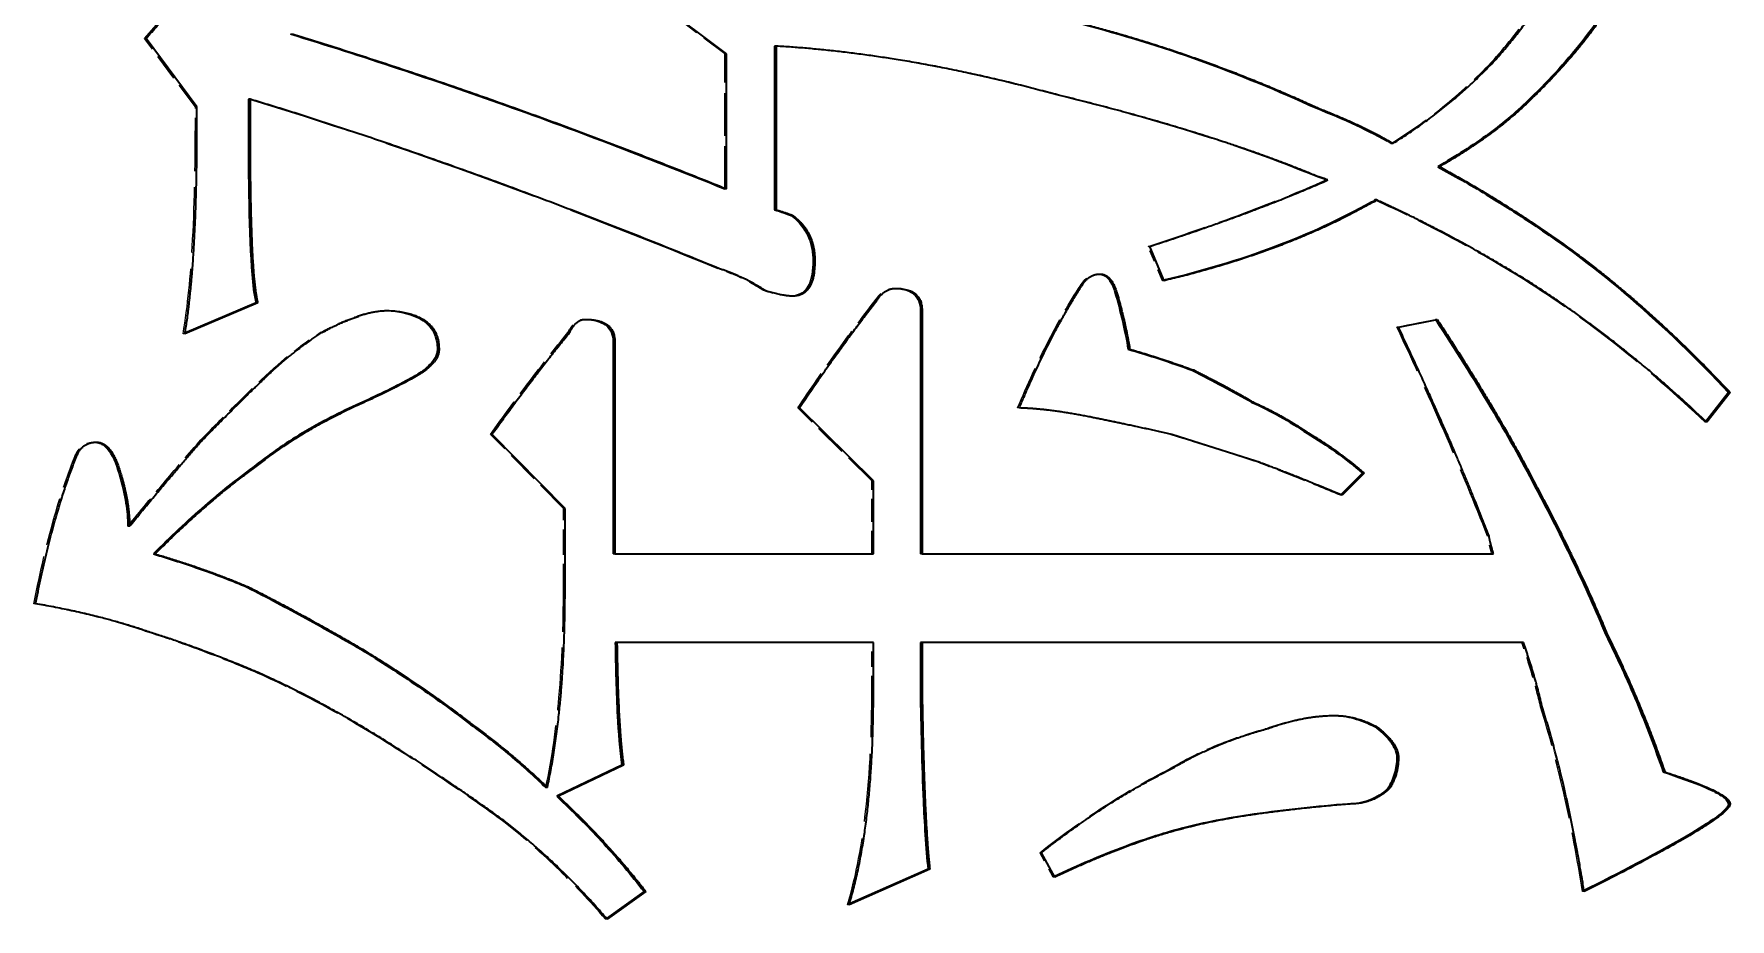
# Model space of a CAD drawing. Header units: millimetres. Extents: x 200 to 5740, y 200 to 4000.
# Drawn here: x 2060.16 to 2078.78, y 3285.18 to 3294.91 of the extents above; entities that cross this region are included whole.
import ezdxf

# ---------------------------------------------------------------- set-up
doc = ezdxf.new("R2010")
doc.units = ezdxf.units.MM
doc.header["$LTSCALE"] = 20
doc.linetypes.add('DASHED', pattern=[0.2067, 0.1654, -0.0413])
doc.layers.add('可見 (ISO)', color=7, linetype='Continuous', lineweight=35)
doc.layers.add('隱藏 (ISO)', color=7, linetype='DASHED', lineweight=25)

msp = doc.modelspace()

# ---------------------------------------------------------------- linework, layer by layer
at = {"layer": '可見 (ISO)'}
for p, q in [((2067.76, 3294.686), (2067.032, 3295.233)), ((2061.948, 3294.103), (2061.39, 3294.856)), ((2067.76, 3293.203), (2067.76, 3294.686)), ((2068.287, 3294.771), (2068.287, 3292.972)), ((2068.306, 3294.771), (2068.287, 3294.771)), ((2068.306, 3294.771), (2068.306, 3292.972)), ((2061.948, 3293.884), (2061.948, 3294.103)), ((2062.512, 3294.188), (2062.512, 3293.884)), ((2062.53, 3294.188), (2062.512, 3294.188)), ((2062.53, 3294.188), (2062.53, 3293.884)), ((2074.251, 3294.091), (2074.232, 3294.091)), ((2076.604, 3294.2), (2076.586, 3294.2)), ((2075.076, 3293.702), (2075.057, 3293.702)), ((2075.585, 3293.446), (2075.567, 3293.446)), ((2067.76, 3293.203), (2067.741, 3293.203)), ((2068.306, 3292.972), (2068.287, 3292.972)), ((2074.857, 3293.057), (2074.839, 3293.057)), ((2074.894, 3293.082), (2074.875, 3293.082)), ((2068.488, 3292.911), (2068.469, 3292.911)), ((2072.564, 3292.194), (2072.406, 3292.571)), ((2072.042, 3292.073), (2072.024, 3292.073)), ((2062.615, 3291.951), (2061.815, 3291.611)), ((2062.597, 3291.951), (2061.816, 3291.619)), ((2062.615, 3291.951), (2062.597, 3291.951)), ((2069.889, 3291.866), (2069.889, 3289.192)), ((2069.907, 3291.866), (2069.907, 3289.192)), ((2075.136, 3291.684), (2075.561, 3291.769)), ((2066.516, 3291.526), (2066.516, 3289.192)), ((2066.534, 3291.526), (2066.534, 3289.192)), ((2072.188, 3291.441), (2072.17, 3291.441)), ((2064.52, 3291.27), (2064.502, 3291.27)), ((2072.892, 3291.21), (2072.873, 3291.21)), ((2078.758, 3290.967), (2078.511, 3290.648)), ((2078.776, 3290.967), (2078.521, 3290.638)), ((2078.776, 3290.967), (2078.758, 3290.967)), ((2069.373, 3289.994), (2068.56, 3290.796)), ((2073.547, 3290.857), (2073.528, 3290.857)), ((2065.988, 3289.69), (2065.187, 3290.505)), ((2073.571, 3290.213), (2072.649, 3290.505)), ((2074.153, 3290.517), (2074.135, 3290.517)), ((2062.579, 3290.14), (2062.56, 3290.14)), ((2061.123, 3290.031), (2061.105, 3290.031)), ((2069.373, 3289.192), (2069.373, 3289.994)), ((2074.742, 3290.079), (2074.504, 3289.842)), ((2074.76, 3290.079), (2074.517, 3289.836)), ((2074.76, 3290.079), (2074.742, 3290.079)), ((2065.988, 3288.803), (2065.988, 3289.69)), ((2061.208, 3289.496), (2061.189, 3289.496)), ((2061.487, 3289.192), (2061.469, 3289.192)), ((2066.534, 3289.192), (2066.516, 3289.192)), ((2066.534, 3289.192), (2069.373, 3289.192)), ((2069.907, 3289.192), (2069.889, 3289.192)), ((2069.907, 3289.192), (2076.18, 3289.192)), ((2062.518, 3288.827), (2062.5, 3288.827)), ((2077.429, 3288.305), (2077.411, 3288.305)), ((2063.804, 3288.122), (2063.786, 3288.122)), ((2066.558, 3288.219), (2066.54, 3288.219)), ((2069.373, 3288.219), (2066.558, 3288.219)), ((2069.373, 3287.685), (2069.373, 3288.219)), ((2069.889, 3288.219), (2069.889, 3287.685)), ((2069.907, 3288.219), (2069.889, 3288.219)), ((2076.507, 3288.219), (2069.907, 3288.219)), ((2069.907, 3288.219), (2069.907, 3287.685)), ((2064.969, 3287.32), (2064.951, 3287.32)), ((2074.894, 3287.296), (2074.875, 3287.296)), ((2066.613, 3286.87), (2065.897, 3286.53)), ((2066.631, 3286.87), (2065.915, 3286.53)), ((2066.631, 3286.87), (2066.613, 3286.87)), ((2078.06, 3286.797), (2078.042, 3286.797)), ((2065.794, 3286.627), (2065.776, 3286.627)), ((2075.039, 3286.615), (2075.021, 3286.615)), ((2065.897, 3286.53), (2065.933, 3286.493)), ((2065.915, 3286.53), (2065.897, 3286.53)), ((2065.915, 3286.53), (2065.952, 3286.493)), ((2065.952, 3286.493), (2065.933, 3286.493)), ((2074.602, 3286.445), (2074.584, 3286.445)), ((2072.831, 3286.189), (2072.813, 3286.189)), ((2071.363, 3285.642), (2071.217, 3285.91)), ((2069.992, 3285.728), (2069.106, 3285.339)), ((2069.974, 3285.728), (2069.109, 3285.348)), ((2069.992, 3285.728), (2069.974, 3285.728)), ((2066.855, 3285.484), (2066.442, 3285.189)), ((2066.874, 3285.484), (2066.449, 3285.181)), ((2066.874, 3285.484), (2066.855, 3285.484))]:
    msp.add_line(p, q, dxfattribs=at)
for points in [[(2076.204, 3294.625), (2076.665, 3295.136), (2076.968, 3295.756)], [(2061.39, 3294.856), (2061.827, 3295.355), (2062.215, 3295.695)], [(2077.611, 3295.501), (2077.296, 3294.869), (2076.604, 3294.2)], [(2071.678, 3295.014), (2072.989, 3294.674), (2074.251, 3294.091)], [(2062.991, 3294.905), (2065.333, 3294.188), (2067.76, 3293.203)], [(2071.339, 3294.249), (2069.737, 3294.686), (2068.306, 3294.771)], [(2075.076, 3293.702), (2075.719, 3294.103), (2076.204, 3294.625)], [(2074.251, 3293.337), (2073.086, 3293.823), (2071.339, 3294.249)], [(2067.675, 3292.328), (2064.86, 3293.483), (2062.53, 3294.188)], [(2074.251, 3294.091), (2074.724, 3293.908), (2075.076, 3293.702)], [(2076.604, 3294.2), (2076.204, 3293.799), (2075.585, 3293.446)], [(2061.815, 3291.611), (2061.948, 3292.389), (2061.948, 3293.884)], [(2062.53, 3293.884), (2062.53, 3292.267), (2062.615, 3291.951)], [(2072.406, 3292.571), (2073.535, 3292.936), (2074.36, 3293.3)], [(2074.36, 3293.3), (2074.299, 3293.325), (2074.251, 3293.337)], [(2075.585, 3293.446), (2076.143, 3293.142), (2076.592, 3292.839)], [(2068.306, 3292.972), (2068.427, 3292.936), (2068.488, 3292.911)], [(2074.857, 3293.057), (2073.899, 3292.51), (2072.564, 3292.194)], [(2074.894, 3293.082), (2074.881, 3293.057), (2074.857, 3293.057)], [(2076.531, 3292.206), (2075.767, 3292.681), (2074.894, 3293.082)], [(2068.488, 3292.911), (2068.73, 3292.729), (2068.73, 3292.413)], [(2076.592, 3292.839), (2077.708, 3292.109), (2078.776, 3290.967)], [(2068.73, 3292.413), (2068.73, 3292.024), (2068.488, 3292.024)], [(2068.184, 3292.085), (2067.966, 3292.231), (2067.675, 3292.328)], [(2071.666, 3292.146), (2071.739, 3292.267), (2071.86, 3292.267)], [(2071.86, 3292.267), (2071.982, 3292.267), (2072.042, 3292.073)], [(2078.521, 3290.638), (2077.551, 3291.562), (2076.531, 3292.206)], [(2068.488, 3292.024), (2068.378, 3292.024), (2068.184, 3292.085)], [(2069.41, 3291.976), (2069.495, 3292.109), (2069.616, 3292.109)], [(2069.616, 3292.109), (2069.907, 3292.109), (2069.907, 3291.866)], [(2070.975, 3290.796), (2071.314, 3291.611), (2071.666, 3292.146)], [(2072.042, 3292.073), (2072.139, 3291.732), (2072.188, 3291.441)], [(2063.695, 3291.793), (2063.865, 3291.866), (2064.059, 3291.866)], [(2064.059, 3291.866), (2064.605, 3291.83), (2064.605, 3291.441)], [(2068.56, 3290.796), (2068.985, 3291.429), (2069.41, 3291.976)], [(2062.797, 3291.222), (2063.101, 3291.489), (2063.319, 3291.623)], [(2063.319, 3291.623), (2063.513, 3291.732), (2063.695, 3291.793)], [(2065.187, 3290.505), (2065.612, 3291.1), (2066.037, 3291.623)], [(2066.037, 3291.623), (2066.11, 3291.769), (2066.207, 3291.769)], [(2066.207, 3291.769), (2066.534, 3291.769), (2066.534, 3291.526)], [(2076.131, 3289.386), (2075.743, 3290.395), (2075.136, 3291.684)], [(2075.561, 3291.769), (2076.24, 3290.736), (2076.653, 3289.933)], [(2064.605, 3291.441), (2064.605, 3291.343), (2064.52, 3291.27)], [(2072.188, 3291.441), (2072.528, 3291.343), (2072.892, 3291.21)], [(2064.52, 3291.27), (2064.447, 3291.161), (2063.756, 3290.845)], [(2062.009, 3290.444), (2062.47, 3290.918), (2062.797, 3291.222)], [(2072.892, 3291.21), (2073.231, 3291.04), (2073.547, 3290.857)], [(2063.756, 3290.845), (2063.076, 3290.541), (2062.579, 3290.14)], [(2071.739, 3290.699), (2071.314, 3290.784), (2070.975, 3290.796)], [(2072.649, 3290.505), (2072.164, 3290.614), (2071.739, 3290.699)], [(2073.547, 3290.857), (2073.85, 3290.723), (2074.153, 3290.517)], [(2074.153, 3290.517), (2074.481, 3290.322), (2074.76, 3290.079)], [(2060.626, 3290.262), (2060.686, 3290.42), (2060.844, 3290.42)], [(2060.844, 3290.42), (2061.026, 3290.42), (2061.123, 3290.031)], [(2061.208, 3289.496), (2061.633, 3290.018), (2062.009, 3290.444)], [(2060.177, 3288.645), (2060.359, 3289.593), (2060.626, 3290.262)], [(2062.579, 3290.14), (2062.069, 3289.775), (2061.487, 3289.192)], [(2074.517, 3289.836), (2073.996, 3290.055), (2073.571, 3290.213)], [(2061.123, 3290.031), (2061.208, 3289.739), (2061.208, 3289.496)], [(2076.653, 3289.933), (2077.114, 3289.07), (2077.429, 3288.305)], [(2076.18, 3289.192), (2076.143, 3289.313), (2076.131, 3289.386)], [(2061.487, 3289.192), (2062.033, 3289.034), (2062.518, 3288.827)], [(2061.402, 3288.341), (2060.88, 3288.523), (2060.177, 3288.645)], [(2062.518, 3288.827), (2063.161, 3288.499), (2063.804, 3288.122)], [(2065.794, 3286.627), (2065.988, 3287.514), (2065.988, 3288.803)], [(2062.64, 3287.879), (2061.984, 3288.159), (2061.402, 3288.341)], [(2077.429, 3288.305), (2077.793, 3287.575), (2078.06, 3286.797)], [(2063.804, 3288.122), (2064.484, 3287.697), (2064.969, 3287.32)], [(2066.558, 3288.219), (2066.571, 3287.271), (2066.631, 3286.87)], [(2076.713, 3287.514), (2076.629, 3287.879), (2076.507, 3288.219)], [(2064.059, 3287.113), (2063.343, 3287.563), (2062.64, 3287.879)], [(2069.106, 3285.339), (2069.373, 3286.214), (2069.373, 3287.685)], [(2069.907, 3287.685), (2069.931, 3286.25), (2069.992, 3285.728)], [(2073.692, 3287.271), (2074.093, 3287.417), (2074.432, 3287.417)], [(2074.432, 3287.417), (2074.663, 3287.417), (2074.894, 3287.296)], [(2077.174, 3285.484), (2076.992, 3286.627), (2076.713, 3287.514)], [(2064.969, 3287.32), (2065.43, 3286.98), (2065.794, 3286.627)], [(2072.649, 3286.834), (2073.11, 3287.113), (2073.692, 3287.271)], [(2074.894, 3287.296), (2075.136, 3287.113), (2075.136, 3286.955)], [(2065.333, 3286.25), (2064.751, 3286.676), (2064.059, 3287.113)], [(2071.217, 3285.91), (2071.921, 3286.469), (2072.649, 3286.834)], [(2075.136, 3286.955), (2075.136, 3286.773), (2075.039, 3286.615)], [(2078.06, 3286.797), (2078.776, 3286.566), (2078.776, 3286.445)], [(2075.039, 3286.615), (2074.857, 3286.445), (2074.602, 3286.445)], [(2065.952, 3286.493), (2066.449, 3286.031), (2066.874, 3285.484)], [(2074.602, 3286.445), (2073.425, 3286.347), (2072.831, 3286.189)], [(2078.776, 3286.445), (2078.776, 3286.287), (2077.174, 3285.484)], [(2066.449, 3285.181), (2065.928, 3285.788), (2065.333, 3286.25)], [(2072.831, 3286.189), (2072.224, 3286.044), (2071.363, 3285.642)]]:
    msp.add_open_spline(points, degree=2, dxfattribs=at)
for points, knots in [([(2077.593, 3295.501), (2077.48, 3295.274), (2077.338, 3295.059), (2077.003, 3294.626), (2076.798, 3294.405), (2076.586, 3294.2)], [-0.1644796, -0.1644796, -0.1644796, -0.1644796, -0.0885883, -0.0885883, 0, 0, 0, 0]), ([(2071.66, 3295.014), (2072.099, 3294.9), (2072.531, 3294.767), (2073.39, 3294.458), (2073.815, 3294.283), (2074.232, 3294.091)], [-0.2742893, -0.2742893, -0.2742893, -0.2742893, -0.1380434, -0.1380434, 0, 0, 0, 0]), ([(2062.973, 3294.905), (2063.766, 3294.662), (2064.554, 3294.4), (2066.144, 3293.833), (2066.946, 3293.526), (2067.741, 3293.203)], [-0.5071879, -0.5071879, -0.5071879, -0.5071879, -0.257834, -0.257834, 0, 0, 0, 0]), ([(2074.232, 3294.091), (2074.381, 3294.033), (2074.53, 3293.97), (2074.805, 3293.841), (2074.933, 3293.774), (2075.057, 3293.702)], [-0.09117573, -0.09117573, -0.09117573, -0.09117573, -0.04310328, -0.04310328, 0, 0, 0, 0]), ([(2076.586, 3294.2), (2076.445, 3294.059), (2076.291, 3293.929), (2075.951, 3293.678), (2075.761, 3293.557), (2075.567, 3293.446)], [-0.1269339, -0.1269339, -0.1269339, -0.1269339, -0.0670914, -0.0670914, 0, 0, 0, 0]), ([(2062.512, 3293.884), (2062.512, 3293.363), (2062.518, 3292.681), (2062.562, 3292.159), (2062.575, 3292.031), (2062.597, 3291.951)], [-0.1256646, -0.1256646, -0.1256646, -0.1256646, -0.0248475, -0.0248475, 0, 0, 0, 0]), ([(2075.567, 3293.446), (2075.745, 3293.349), (2075.923, 3293.248), (2076.258, 3293.045), (2076.418, 3292.944), (2076.574, 3292.839)], [-0.1176241, -0.1176241, -0.1176241, -0.1176241, -0.0564693, -0.0564693, 0, 0, 0, 0]), ([(2068.287, 3292.972), (2068.322, 3292.962), (2068.359, 3292.95), (2068.418, 3292.931), (2068.445, 3292.921), (2068.469, 3292.911)], [-0.01867183, -0.01867183, -0.01867183, -0.01867183, -0.00772544, -0.00772544, 0, 0, 0, 0]), ([(2074.839, 3293.057), (2074.503, 3292.866), (2074.148, 3292.704), (2073.388, 3292.418), (2072.976, 3292.297), (2072.562, 3292.198)], [-0.2457123, -0.2457123, -0.2457123, -0.2457123, -0.1295221, -0.1295221, -0.0017255, -0.0017255, -0.0017255, -0.0017255]), ([(2074.875, 3293.082), (2074.873, 3293.077), (2074.869, 3293.072), (2074.862, 3293.065), (2074.858, 3293.062), (2074.849, 3293.058), (2074.844, 3293.057), (2074.839, 3293.057)], [-0.004675593, -0.004675593, -0.004675593, -0.004675593, -0.002969198, -0.002969198, -0.001572755, -0.001572755, 0, 0, 0, 0]), ([(2068.469, 3292.911), (2068.513, 3292.879), (2068.553, 3292.841), (2068.619, 3292.757), (2068.646, 3292.712), (2068.698, 3292.584), (2068.712, 3292.499), (2068.712, 3292.413)], [-0.05803174, -0.05803174, -0.05803174, -0.05803174, -0.04158398, -0.04158398, -0.02581521, -0.02581521, 0, 0, 0, 0]), ([(2076.574, 3292.839), (2076.96, 3292.586), (2077.328, 3292.306), (2078.057, 3291.681), (2078.417, 3291.331), (2078.758, 3290.967)], [-0.2884015, -0.2884015, -0.2884015, -0.2884015, -0.1499149, -0.1499149, 0, 0, 0, 0]), ([(2068.712, 3292.413), (2068.712, 3292.364), (2068.709, 3292.312), (2068.694, 3292.224), (2068.683, 3292.185), (2068.654, 3292.124), (2068.639, 3292.101), (2068.601, 3292.063), (2068.581, 3292.05), (2068.532, 3292.03), (2068.505, 3292.025), (2068.478, 3292.024)], [-0.05169252, -0.05169252, -0.05169252, -0.05169252, -0.03680444, -0.03680444, -0.02502244, -0.02502244, -0.0166888, -0.0166888, -0.00910629, -0.00910629, -0.00085211, -0.00085211, -0.00085211, -0.00085211]), ([(2071.85, 3292.267), (2071.859, 3292.267), (2071.868, 3292.265), (2071.887, 3292.26), (2071.898, 3292.256), (2071.928, 3292.24), (2071.945, 3292.224), (2071.988, 3292.17), (2072.008, 3292.122), (2072.024, 3292.073)], [-0.03019714, -0.03019714, -0.03019714, -0.03019714, -0.02720288, -0.02720288, -0.02333692, -0.02333692, -0.01559326, -0.01559326, 0, 0, 0, 0]), ([(2069.609, 3292.109), (2069.637, 3292.109), (2069.666, 3292.106), (2069.719, 3292.096), (2069.746, 3292.089), (2069.793, 3292.067), (2069.813, 3292.053), (2069.848, 3292.016), (2069.862, 3291.995), (2069.884, 3291.938), (2069.889, 3291.902), (2069.889, 3291.866)], [-0.04230781, -0.04230781, -0.04230781, -0.04230781, -0.0339224, -0.0339224, -0.02588252, -0.02588252, -0.01833808, -0.01833808, -0.01065669, -0.01065669, 0, 0, 0, 0]), ([(2072.024, 3292.073), (2072.055, 3291.964), (2072.084, 3291.854), (2072.132, 3291.644), (2072.153, 3291.542), (2072.17, 3291.441)], [-0.06476234, -0.06476234, -0.06476234, -0.06476234, -0.03092378, -0.03092378, 0, 0, 0, 0]), ([(2064.043, 3291.866), (2064.158, 3291.858), (2064.272, 3291.837), (2064.41, 3291.772), (2064.451, 3291.745), (2064.517, 3291.679), (2064.541, 3291.642), (2064.579, 3291.55), (2064.587, 3291.495), (2064.587, 3291.441)], [-0.07561864, -0.07561864, -0.07561864, -0.07561864, -0.0445205, -0.0445205, -0.02989537, -0.02989537, -0.01637937, -0.01637937, 0, 0, 0, 0]), ([(2066.201, 3291.769), (2066.235, 3291.768), (2066.27, 3291.766), (2066.334, 3291.754), (2066.365, 3291.745), (2066.417, 3291.721), (2066.439, 3291.706), (2066.476, 3291.669), (2066.489, 3291.648), (2066.511, 3291.593), (2066.516, 3291.559), (2066.516, 3291.526)], [-0.04522207, -0.04522207, -0.04522207, -0.04522207, -0.03507514, -0.03507514, -0.02564406, -0.02564406, -0.01772929, -0.01772929, -0.01004239, -0.01004239, 0, 0, 0, 0]), ([(2075.545, 3291.766), (2075.753, 3291.448), (2075.961, 3291.12), (2076.321, 3290.514), (2076.486, 3290.223), (2076.634, 3289.933)], [-0.2118616, -0.2118616, -0.2118616, -0.2118616, -0.0976823, -0.0976823, 0, 0, 0, 0]), ([(2064.587, 3291.441), (2064.587, 3291.425), (2064.585, 3291.409), (2064.578, 3291.378), (2064.572, 3291.364), (2064.55, 3291.319), (2064.528, 3291.293), (2064.502, 3291.27)], [-0.01975473, -0.01975473, -0.01975473, -0.01975473, -0.01498723, -0.01498723, -0.01027074, -0.01027074, 0, 0, 0, 0]), ([(2072.17, 3291.441), (2072.285, 3291.407), (2072.401, 3291.372), (2072.635, 3291.295), (2072.755, 3291.253), (2072.873, 3291.21)], [-0.07416301, -0.07416301, -0.07416301, -0.07416301, -0.03794234, -0.03794234, 0, 0, 0, 0]), ([(2064.502, 3291.27), (2064.489, 3291.251), (2064.462, 3291.228), (2064.381, 3291.17), (2064.323, 3291.136), (2064.115, 3291.021), (2063.9, 3290.92), (2063.737, 3290.845)], [-0.08300962, -0.08300962, -0.08300962, -0.08300962, -0.07027994, -0.07027994, -0.05383972, -0.05383972, 0, 0, 0, 0]), ([(2072.873, 3291.21), (2072.985, 3291.154), (2073.097, 3291.096), (2073.315, 3290.978), (2073.422, 3290.919), (2073.528, 3290.857)], [-0.07451326, -0.07451326, -0.07451326, -0.07451326, -0.03686528, -0.03686528, 0, 0, 0, 0]), ([(2063.737, 3290.845), (2063.52, 3290.748), (2063.307, 3290.639), (2062.914, 3290.404), (2062.732, 3290.278), (2062.56, 3290.14)], [-0.1377008, -0.1377008, -0.1377008, -0.1377008, -0.0662288, -0.0662288, 0, 0, 0, 0]), ([(2073.528, 3290.857), (2073.632, 3290.812), (2073.733, 3290.761), (2073.936, 3290.647), (2074.037, 3290.584), (2074.135, 3290.517)], [-0.06974686, -0.06974686, -0.06974686, -0.06974686, -0.0357569, -0.0357569, 0, 0, 0, 0]), ([(2074.135, 3290.517), (2074.243, 3290.453), (2074.348, 3290.384), (2074.551, 3290.238), (2074.648, 3290.161), (2074.742, 3290.079)], [-0.07504073, -0.07504073, -0.07504073, -0.07504073, -0.03724666, -0.03724666, 0, 0, 0, 0]), ([(2060.833, 3290.419), (2060.846, 3290.419), (2060.858, 3290.417), (2060.886, 3290.409), (2060.9, 3290.402), (2060.942, 3290.376), (2060.966, 3290.35), (2061.036, 3290.253), (2061.074, 3290.151), (2061.105, 3290.031)], [-0.06461751, -0.06461751, -0.06461751, -0.06461751, -0.05906778, -0.05906778, -0.05225852, -0.05225852, -0.03727211, -0.03727211, 0, 0, 0, 0]), ([(2062.56, 3290.14), (2062.379, 3290.01), (2062.201, 3289.867), (2061.839, 3289.552), (2061.65, 3289.373), (2061.469, 3289.192)], [-0.1441311, -0.1441311, -0.1441311, -0.1441311, -0.0770248, -0.0770248, 0, 0, 0, 0]), ([(2061.105, 3290.031), (2061.131, 3289.939), (2061.153, 3289.845), (2061.182, 3289.667), (2061.189, 3289.581), (2061.189, 3289.496)], [-0.05422168, -0.05422168, -0.05422168, -0.05422168, -0.02560264, -0.02560264, 0, 0, 0, 0]), ([(2076.634, 3289.933), (2076.782, 3289.657), (2076.924, 3289.377), (2077.183, 3288.835), (2077.301, 3288.571), (2077.411, 3288.305)], [-0.1802382, -0.1802382, -0.1802382, -0.1802382, -0.0863535, -0.0863535, 0, 0, 0, 0]), ([(2061.469, 3289.192), (2061.647, 3289.14), (2061.824, 3289.084), (2062.168, 3288.962), (2062.335, 3288.897), (2062.5, 3288.827)], [-0.109621, -0.109621, -0.109621, -0.109621, -0.0537859, -0.0537859, 0, 0, 0, 0]), ([(2062.5, 3288.827), (2062.716, 3288.717), (2062.93, 3288.603), (2063.359, 3288.368), (2063.573, 3288.247), (2063.786, 3288.122)], [-0.1468959, -0.1468959, -0.1468959, -0.1468959, -0.0740309, -0.0740309, 0, 0, 0, 0]), ([(2077.411, 3288.305), (2077.532, 3288.061), (2077.646, 3287.814), (2077.856, 3287.311), (2077.953, 3287.056), (2078.042, 3286.797)], [-0.1636249, -0.1636249, -0.1636249, -0.1636249, -0.0819924, -0.0819924, 0, 0, 0, 0]), ([(2063.786, 3288.122), (2063.998, 3287.989), (2064.211, 3287.851), (2064.597, 3287.585), (2064.778, 3287.454), (2064.951, 3287.32)], [-0.1409487, -0.1409487, -0.1409487, -0.1409487, -0.0657575, -0.0657575, 0, 0, 0, 0]), ([(2066.54, 3288.219), (2066.543, 3287.959), (2066.55, 3287.669), (2066.573, 3287.244), (2066.588, 3287.035), (2066.613, 3286.87)], [-0.1294429, -0.1294429, -0.1294429, -0.1294429, -0.0500203, -0.0500203, 0, 0, 0, 0]), ([(2069.889, 3287.685), (2069.895, 3287.302), (2069.905, 3286.863), (2069.931, 3286.26), (2069.948, 3285.95), (2069.974, 3285.728)], [-0.1856053, -0.1856053, -0.1856053, -0.1856053, -0.0671664, -0.0671664, 0, 0, 0, 0]), ([(2074.422, 3287.417), (2074.497, 3287.416), (2074.572, 3287.406), (2074.725, 3287.366), (2074.802, 3287.334), (2074.875, 3287.296)], [-0.04762009, -0.04762009, -0.04762009, -0.04762009, -0.024928, -0.024928, 0, 0, 0, 0]), ([(2064.951, 3287.32), (2065.099, 3287.21), (2065.246, 3287.096), (2065.521, 3286.865), (2065.651, 3286.748), (2065.776, 3286.627)], [-0.1078499, -0.1078499, -0.1078499, -0.1078499, -0.0522628, -0.0522628, 0, 0, 0, 0]), ([(2074.875, 3287.296), (2074.934, 3287.252), (2074.995, 3287.199), (2075.066, 3287.11), (2075.088, 3287.075), (2075.112, 3287.011), (2075.118, 3286.983), (2075.118, 3286.955)], [-0.04264233, -0.04264233, -0.04264233, -0.04264233, -0.02053388, -0.02053388, -0.00840972, -0.00840972, 0, 0, 0, 0]), ([(2075.118, 3286.955), (2075.118, 3286.895), (2075.11, 3286.837), (2075.077, 3286.721), (2075.052, 3286.666), (2075.021, 3286.615)], [-0.03607498, -0.03607498, -0.03607498, -0.03607498, -0.01811401, -0.01811401, 0, 0, 0, 0]), ([(2078.042, 3286.797), (2078.189, 3286.75), (2078.373, 3286.686), (2078.581, 3286.594), (2078.651, 3286.559), (2078.715, 3286.511), (2078.73, 3286.498), (2078.747, 3286.477), (2078.751, 3286.469), (2078.756, 3286.456), (2078.758, 3286.45), (2078.758, 3286.445)], [-0.06025234, -0.06025234, -0.06025234, -0.06025234, -0.02548451, -0.02548451, -0.00967339, -0.00967339, -0.00427857, -0.00427857, -0.00170015, -0.00170015, 0, 0, 0, 0]), ([(2075.021, 3286.615), (2074.962, 3286.56), (2074.895, 3286.516), (2074.745, 3286.458), (2074.665, 3286.445), (2074.584, 3286.445)], [-0.04862697, -0.04862697, -0.04862697, -0.04862697, -0.02444703, -0.02444703, 0, 0, 0, 0]), ([(2065.933, 3286.493), (2066.1, 3286.339), (2066.259, 3286.178), (2066.567, 3285.841), (2066.715, 3285.666), (2066.855, 3285.484)], [-0.1370189, -0.1370189, -0.1370189, -0.1370189, -0.0688445, -0.0688445, 0, 0, 0, 0]), ([(2074.584, 3286.445), (2074.248, 3286.417), (2073.887, 3286.38), (2073.315, 3286.298), (2073.046, 3286.251), (2072.813, 3286.189)], [-0.1745353, -0.1745353, -0.1745353, -0.1745353, -0.072484, -0.072484, 0, 0, 0, 0]), ([(2078.758, 3286.445), (2078.758, 3286.441), (2078.757, 3286.438), (2078.755, 3286.43), (2078.753, 3286.426), (2078.746, 3286.413), (2078.739, 3286.403), (2078.713, 3286.372), (2078.685, 3286.347), (2078.578, 3286.262), (2078.463, 3286.189), (2078.019, 3285.923), (2077.52, 3285.667), (2077.173, 3285.493)], [-0.1727145, -0.1727145, -0.1727145, -0.1727145, -0.1712614, -0.1712614, -0.1695403, -0.1695403, -0.1651351, -0.1651351, -0.1527179, -0.1527179, -0.1168732, -0.1168732, -0.0018971, -0.0018971, -0.0018971, -0.0018971]), ([(2072.813, 3286.189), (2072.588, 3286.135), (2072.358, 3286.06), (2071.88, 3285.882), (2071.614, 3285.767), (2071.359, 3285.649)], [-0.155032, -0.155032, -0.155032, -0.155032, -0.0857734, -0.0857734, -0.0016231, -0.0016231, -0.0016231, -0.0016231])]:
    msp.add_open_spline(points, degree=3, knots=knots, dxfattribs=at)
at = {"layer": '隱藏 (ISO)', "ltscale": 0.086723}
msp.add_line((2067.741, 3294.686), (2067.013, 3295.233), dxfattribs=at)
at = {"layer": '隱藏 (ISO)', "ltscale": 0.089271}
msp.add_line((2061.93, 3294.103), (2061.371, 3294.856), dxfattribs=at)
at = {"layer": '隱藏 (ISO)', "ltscale": 0.02847}
for p, q in [((2061.39, 3294.856), (2061.371, 3294.856)), ((2067.76, 3294.686), (2067.741, 3294.686)), ((2071.339, 3294.249), (2071.32, 3294.249)), ((2061.948, 3294.103), (2061.93, 3294.103)), ((2074.251, 3293.337), (2074.232, 3293.337)), ((2074.36, 3293.3), (2074.341, 3293.3)), ((2072.406, 3292.571), (2072.388, 3292.571)), ((2067.675, 3292.328), (2067.656, 3292.328)), ((2071.86, 3292.267), (2071.842, 3292.267)), ((2072.564, 3292.194), (2072.546, 3292.194)), ((2068.184, 3292.085), (2068.166, 3292.085)), ((2068.488, 3292.024), (2068.469, 3292.024)), ((2069.616, 3292.109), (2069.597, 3292.109)), ((2071.666, 3292.146), (2071.648, 3292.146)), ((2064.059, 3291.866), (2064.041, 3291.866)), ((2069.41, 3291.976), (2069.391, 3291.976)), ((2063.319, 3291.623), (2063.301, 3291.623)), ((2063.695, 3291.793), (2063.677, 3291.793)), ((2066.037, 3291.623), (2066.018, 3291.623)), ((2066.207, 3291.769), (2066.188, 3291.769)), ((2075.136, 3291.684), (2075.118, 3291.684)), ((2075.561, 3291.769), (2075.542, 3291.769)), ((2061.815, 3291.611), (2061.796, 3291.611)), ((2062.797, 3291.222), (2062.779, 3291.222)), ((2068.56, 3290.796), (2068.542, 3290.796)), ((2070.975, 3290.796), (2070.956, 3290.796)), ((2065.187, 3290.505), (2065.169, 3290.505)), ((2072.649, 3290.505), (2072.631, 3290.505)), ((2078.521, 3290.638), (2078.503, 3290.638)), ((2060.844, 3290.42), (2060.826, 3290.42)), ((2062.009, 3290.444), (2061.99, 3290.444)), ((2073.571, 3290.213), (2073.553, 3290.213)), ((2069.373, 3289.994), (2069.355, 3289.994)), ((2074.517, 3289.836), (2074.499, 3289.836)), ((2065.988, 3289.69), (2065.97, 3289.69)), ((2076.131, 3289.386), (2076.113, 3289.386)), ((2060.177, 3288.645), (2060.158, 3288.645)), ((2061.402, 3288.341), (2061.384, 3288.341)), ((2062.64, 3287.879), (2062.621, 3287.879)), ((2074.432, 3287.417), (2074.414, 3287.417)), ((2076.713, 3287.514), (2076.695, 3287.514)), ((2073.692, 3287.271), (2073.674, 3287.271)), ((2072.649, 3286.834), (2072.631, 3286.834)), ((2065.333, 3286.25), (2065.315, 3286.25)), ((2071.217, 3285.91), (2071.199, 3285.91)), ((2071.363, 3285.642), (2071.345, 3285.642)), ((2077.174, 3285.484), (2077.156, 3285.484)), ((2069.106, 3285.339), (2069.088, 3285.339)), ((2066.449, 3285.181), (2066.431, 3285.181))]:
    msp.add_line(p, q, dxfattribs=at)
at = {"layer": '隱藏 (ISO)', "ltscale": 0.141132}
msp.add_line((2067.741, 3293.203), (2067.741, 3294.686), dxfattribs=at)
at = {"layer": '隱藏 (ISO)', "ltscale": 0.020737}
msp.add_line((2061.93, 3293.884), (2061.93, 3294.103), dxfattribs=at)
at = {"layer": '隱藏 (ISO)', "ltscale": 0.038814}
msp.add_line((2072.546, 3292.194), (2072.388, 3292.571), dxfattribs=at)
at = {"layer": '隱藏 (ISO)', "ltscale": 0.04122}
msp.add_line((2075.118, 3291.684), (2075.542, 3291.769), dxfattribs=at)
at = {"layer": '隱藏 (ISO)', "ltscale": 0.001959}
msp.add_line((2061.816, 3291.619), (2061.796, 3291.611), dxfattribs=at)
at = {"layer": '隱藏 (ISO)', "ltscale": 0.108773}
for p, q in [((2069.355, 3289.994), (2068.542, 3290.796)), ((2065.97, 3289.69), (2065.169, 3290.505))]:
    msp.add_line(p, q, dxfattribs=at)
at = {"layer": '隱藏 (ISO)', "ltscale": 0.092163}
msp.add_line((2073.553, 3290.213), (2072.631, 3290.505), dxfattribs=at)
at = {"layer": '隱藏 (ISO)', "ltscale": 0.001116}
msp.add_line((2078.511, 3290.648), (2078.503, 3290.638), dxfattribs=at)
at = {"layer": '隱藏 (ISO)', "ltscale": 0.076304}
msp.add_line((2069.355, 3289.192), (2069.355, 3289.994), dxfattribs=at)
at = {"layer": '隱藏 (ISO)', "ltscale": 0.000633409}
msp.add_line((2074.504, 3289.842), (2074.499, 3289.836), dxfattribs=at)
at = {"layer": '隱藏 (ISO)', "ltscale": 0.084407}
msp.add_line((2065.97, 3288.803), (2065.97, 3289.69), dxfattribs=at)
at = {"layer": '隱藏 (ISO)', "ltscale": 0.050836}
msp.add_line((2069.355, 3287.685), (2069.355, 3288.219), dxfattribs=at)
at = {"layer": '隱藏 (ISO)', "ltscale": 0.02891}
msp.add_line((2071.345, 3285.642), (2071.199, 3285.91), dxfattribs=at)
at = {"layer": '隱藏 (ISO)', "ltscale": 0.002115}
msp.add_line((2069.109, 3285.348), (2069.088, 3285.339), dxfattribs=at)
at = {"layer": '隱藏 (ISO)', "ltscale": 0.001238}
msp.add_line((2066.442, 3285.189), (2066.431, 3285.181), dxfattribs=at)
at = {"layer": '隱藏 (ISO)', "ltscale": 0.130365}
msp.add_open_spline([(2076.185, 3294.625), (2076.338, 3294.795), (2076.479, 3294.974), (2076.735, 3295.353), (2076.849, 3295.55), (2076.95, 3295.756)], degree=3, knots=[-0.1372123, -0.1372123, -0.1372123, -0.1372123, -0.0686538, -0.0686538, 0, 0, 0, 0], dxfattribs=at)
at = {"layer": '隱藏 (ISO)', "ltscale": 0.112126}
msp.add_open_spline([(2061.371, 3294.856), (2061.508, 3295.012), (2061.651, 3295.167), (2061.925, 3295.446), (2062.059, 3295.574), (2062.197, 3295.695)], degree=3, knots=[-0.1173335, -0.1173335, -0.1173335, -0.1173335, -0.0549937, -0.0549937, 0, 0, 0, 0], dxfattribs=at)
at = {"layer": '隱藏 (ISO)', "ltscale": 0.294082}
msp.add_open_spline([(2071.32, 3294.249), (2070.807, 3294.389), (2070.286, 3294.508), (2069.274, 3294.682), (2068.781, 3294.742), (2068.287, 3294.771)], degree=3, knots=[-0.3086676, -0.3086676, -0.3086676, -0.3086676, -0.1487028, -0.1487028, 0, 0, 0, 0], dxfattribs=at)
at = {"layer": '隱藏 (ISO)', "ltscale": 0.139346}
msp.add_open_spline([(2075.057, 3293.702), (2075.267, 3293.833), (2075.469, 3293.976), (2075.847, 3294.285), (2076.022, 3294.449), (2076.185, 3294.625)], degree=3, knots=[-0.1465905, -0.1465905, -0.1465905, -0.1465905, -0.072181, -0.072181, 0, 0, 0, 0], dxfattribs=at)
at = {"layer": '隱藏 (ISO)', "ltscale": 0.291267}
msp.add_open_spline([(2074.232, 3293.337), (2073.808, 3293.514), (2073.36, 3293.671), (2072.397, 3293.972), (2071.854, 3294.119), (2071.32, 3294.249)], degree=3, knots=[-0.3029812, -0.3029812, -0.3029812, -0.3029812, -0.1650341, -0.1650341, 0, 0, 0, 0], dxfattribs=at)
at = {"layer": '隱藏 (ISO)', "ltscale": 0.521911}
msp.add_open_spline([(2067.656, 3292.328), (2066.769, 3292.692), (2065.865, 3293.044), (2064.156, 3293.662), (2063.333, 3293.939), (2062.512, 3294.188)], degree=3, knots=[-0.5461744, -0.5461744, -0.5461744, -0.5461744, -0.2577966, -0.2577966, 0, 0, 0, 0], dxfattribs=at)
at = {"layer": '隱藏 (ISO)', "ltscale": 0.21698}
msp.add_open_spline([(2061.796, 3291.611), (2061.848, 3291.915), (2061.878, 3292.261), (2061.921, 3292.996), (2061.93, 3293.456), (2061.93, 3293.884)], degree=3, knots=[-0.2204762, -0.2204762, -0.2204762, -0.2204762, -0.1284987, -0.1284987, 0, 0, 0, 0], dxfattribs=at)
at = {"layer": '隱藏 (ISO)', "ltscale": 0.198888}
msp.add_open_spline([(2072.388, 3292.571), (2072.739, 3292.685), (2073.094, 3292.807), (2073.742, 3293.048), (2074.047, 3293.17), (2074.341, 3293.3)], degree=3, knots=[-0.2078216, -0.2078216, -0.2078216, -0.2078216, -0.0967573, -0.0967573, 0, 0, 0, 0], dxfattribs=at)
at = {"layer": '隱藏 (ISO)', "ltscale": 0.010891}
msp.add_open_spline([(2074.341, 3293.3), (2074.322, 3293.308), (2074.303, 3293.315), (2074.267, 3293.327), (2074.249, 3293.333), (2074.232, 3293.337)], degree=3, knots=[-0.01148321, -0.01148321, -0.01148321, -0.01148321, -0.00535632, -0.00535632, 0, 0, 0, 0], dxfattribs=at)
at = {"layer": '隱藏 (ISO)', "ltscale": 0.177133}
msp.add_open_spline([(2076.513, 3292.206), (2076.254, 3292.367), (2075.99, 3292.519), (2075.444, 3292.811), (2075.161, 3292.95), (2074.875, 3293.082)], degree=3, knots=[-0.1860953, -0.1860953, -0.1860953, -0.1860953, -0.0945968, -0.0945968, 0, 0, 0, 0], dxfattribs=at)
at = {"layer": '隱藏 (ISO)', "ltscale": 0.053911}
msp.add_open_spline([(2068.166, 3292.085), (2068.09, 3292.135), (2068.011, 3292.18), (2067.841, 3292.261), (2067.749, 3292.297), (2067.656, 3292.328)], degree=3, knots=[-0.05668423, -0.05668423, -0.05668423, -0.05668423, -0.02944621, -0.02944621, 0, 0, 0, 0], dxfattribs=at)
at = {"layer": '隱藏 (ISO)', "ltscale": 0.022847}
msp.add_open_spline([(2071.648, 3292.146), (2071.662, 3292.169), (2071.678, 3292.19), (2071.716, 3292.227), (2071.737, 3292.242), (2071.787, 3292.262), (2071.814, 3292.267), (2071.842, 3292.267)], degree=3, knots=[-0.02425342, -0.02425342, -0.02425342, -0.02425342, -0.01621226, -0.01621226, -0.00835018, -0.00835018, 0, 0, 0, 0], dxfattribs=at)
at = {"layer": '隱藏 (ISO)', "ltscale": 0.0006767}
msp.add_open_spline([(2071.842, 3292.267), (2071.845, 3292.267), (2071.847, 3292.267), (2071.85, 3292.267)], degree=3, dxfattribs=at)
at = {"layer": '隱藏 (ISO)', "ltscale": 0.001544}
msp.add_open_spline([(2072.562, 3292.198), (2072.557, 3292.197), (2072.551, 3292.196), (2072.546, 3292.194)], degree=3, dxfattribs=at)
at = {"layer": '隱藏 (ISO)', "ltscale": 0.241837}
msp.add_open_spline([(2078.503, 3290.638), (2078.188, 3290.938), (2077.861, 3291.224), (2077.197, 3291.747), (2076.861, 3291.986), (2076.513, 3292.206)], degree=3, knots=[-0.254029, -0.254029, -0.254029, -0.254029, -0.1236815, -0.1236815, 0, 0, 0, 0], dxfattribs=at)
at = {"layer": '隱藏 (ISO)', "ltscale": 0.029514}
msp.add_open_spline([(2068.469, 3292.024), (2068.427, 3292.024), (2068.38, 3292.031), (2068.281, 3292.051), (2068.221, 3292.068), (2068.166, 3292.085)], degree=3, knots=[-0.03016687, -0.03016687, -0.03016687, -0.03016687, -0.01749794, -0.01749794, 0, 0, 0, 0], dxfattribs=at)
at = {"layer": '隱藏 (ISO)', "ltscale": 0.000710883}
msp.add_open_spline([(2068.478, 3292.024), (2068.475, 3292.024), (2068.472, 3292.024), (2068.469, 3292.024)], degree=3, dxfattribs=at)
at = {"layer": '隱藏 (ISO)', "ltscale": 0.024436}
msp.add_open_spline([(2069.391, 3291.976), (2069.408, 3292.002), (2069.427, 3292.027), (2069.47, 3292.067), (2069.493, 3292.083), (2069.544, 3292.104), (2069.57, 3292.109), (2069.597, 3292.109)], degree=3, knots=[-0.02588102, -0.02588102, -0.02588102, -0.02588102, -0.01655172, -0.01655172, -0.00818051, -0.00818051, 0, 0, 0, 0], dxfattribs=at)
at = {"layer": '隱藏 (ISO)', "ltscale": 0.001023}
msp.add_open_spline([(2069.597, 3292.109), (2069.601, 3292.109), (2069.605, 3292.109), (2069.609, 3292.109)], degree=3, dxfattribs=at)
at = {"layer": '隱藏 (ISO)', "ltscale": 0.144553}
msp.add_open_spline([(2070.956, 3290.796), (2071.061, 3291.047), (2071.175, 3291.299), (2071.404, 3291.746), (2071.521, 3291.953), (2071.648, 3292.146)], degree=3, knots=[-0.1508436, -0.1508436, -0.1508436, -0.1508436, -0.0693362, -0.0693362, 0, 0, 0, 0], dxfattribs=at)
at = {"layer": '隱藏 (ISO)', "ltscale": 0.035564}
msp.add_open_spline([(2063.677, 3291.793), (2063.733, 3291.818), (2063.792, 3291.836), (2063.915, 3291.86), (2063.977, 3291.866), (2064.041, 3291.866)], degree=3, knots=[-0.03756401, -0.03756401, -0.03756401, -0.03756401, -0.01900961, -0.01900961, 0, 0, 0, 0], dxfattribs=at)
at = {"layer": '隱藏 (ISO)', "ltscale": 8.71289e-05}
msp.add_open_spline([(2064.041, 3291.866), (2064.041, 3291.866), (2064.042, 3291.866), (2064.043, 3291.866)], degree=3, dxfattribs=at)
at = {"layer": '隱藏 (ISO)', "ltscale": 0.138404}
msp.add_open_spline([(2068.542, 3290.796), (2068.68, 3291.002), (2068.822, 3291.206), (2069.105, 3291.599), (2069.246, 3291.789), (2069.391, 3291.976)], degree=3, knots=[-0.1453472, -0.1453472, -0.1453472, -0.1453472, -0.0709493, -0.0709493, 0, 0, 0, 0], dxfattribs=at)
at = {"layer": '隱藏 (ISO)', "ltscale": 0.062721}
msp.add_open_spline([(2062.779, 3291.222), (2062.869, 3291.302), (2062.965, 3291.382), (2063.137, 3291.514), (2063.219, 3291.573), (2063.301, 3291.623)], degree=3, knots=[-0.0650225, -0.0650225, -0.0650225, -0.0650225, -0.02873557, -0.02873557, 0, 0, 0, 0], dxfattribs=at)
at = {"layer": '隱藏 (ISO)', "ltscale": 0.039336}
msp.add_open_spline([(2063.301, 3291.623), (2063.363, 3291.658), (2063.427, 3291.691), (2063.552, 3291.748), (2063.614, 3291.772), (2063.677, 3291.793)], degree=3, knots=[-0.04136961, -0.04136961, -0.04136961, -0.04136961, -0.01991367, -0.01991367, 0, 0, 0, 0], dxfattribs=at)
at = {"layer": '隱藏 (ISO)', "ltscale": 0.133748}
msp.add_open_spline([(2065.169, 3290.505), (2065.308, 3290.699), (2065.449, 3290.892), (2065.732, 3291.265), (2065.874, 3291.445), (2066.018, 3291.623)], degree=3, knots=[-0.1404827, -0.1404827, -0.1404827, -0.1404827, -0.0687909, -0.0687909, 0, 0, 0, 0], dxfattribs=at)
at = {"layer": '隱藏 (ISO)', "ltscale": 0.022393}
msp.add_open_spline([(2066.018, 3291.623), (2066.038, 3291.663), (2066.063, 3291.701), (2066.107, 3291.741), (2066.122, 3291.752), (2066.155, 3291.766), (2066.171, 3291.769), (2066.188, 3291.769)], degree=3, knots=[-0.02279658, -0.02279658, -0.02279658, -0.02279658, -0.0107073, -0.0107073, -0.0050816, -0.0050816, 0, 0, 0, 0], dxfattribs=at)
at = {"layer": '隱藏 (ISO)', "ltscale": 0.001169}
msp.add_open_spline([(2066.188, 3291.769), (2066.193, 3291.769), (2066.197, 3291.769), (2066.201, 3291.769)], degree=3, dxfattribs=at)
at = {"layer": '隱藏 (ISO)', "ltscale": 0.23845}
msp.add_open_spline([(2076.113, 3289.386), (2075.974, 3289.747), (2075.823, 3290.111), (2075.493, 3290.872), (2075.307, 3291.282), (2075.118, 3291.684)], degree=3, knots=[-0.2489738, -0.2489738, -0.2489738, -0.2489738, -0.1331277, -0.1331277, 0, 0, 0, 0], dxfattribs=at)
at = {"layer": '隱藏 (ISO)', "ltscale": 0.000272056}
msp.add_open_spline([(2075.542, 3291.769), (2075.543, 3291.768), (2075.544, 3291.767), (2075.545, 3291.766)], degree=3, dxfattribs=at)
at = {"layer": '隱藏 (ISO)', "ltscale": 0.10551}
msp.add_open_spline([(2061.99, 3290.444), (2062.13, 3290.588), (2062.275, 3290.735), (2062.535, 3290.991), (2062.658, 3291.11), (2062.779, 3291.222)], degree=3, knots=[-0.1096646, -0.1096646, -0.1096646, -0.1096646, -0.0493814, -0.0493814, 0, 0, 0, 0], dxfattribs=at)
at = {"layer": '隱藏 (ISO)', "ltscale": 0.073495}
msp.add_open_spline([(2071.721, 3290.699), (2071.587, 3290.726), (2071.452, 3290.749), (2071.198, 3290.781), (2071.076, 3290.792), (2070.956, 3290.796)], degree=3, knots=[-0.0769785, -0.0769785, -0.0769785, -0.0769785, -0.03615208, -0.03615208, 0, 0, 0, 0], dxfattribs=at)
at = {"layer": '隱藏 (ISO)', "ltscale": 0.088678}
msp.add_open_spline([(2072.631, 3290.505), (2072.474, 3290.54), (2072.317, 3290.575), (2072.014, 3290.639), (2071.867, 3290.67), (2071.721, 3290.699)], degree=3, knots=[-0.09308457, -0.09308457, -0.09308457, -0.09308457, -0.04492654, -0.04492654, 0, 0, 0, 0], dxfattribs=at)
at = {"layer": '隱藏 (ISO)', "ltscale": 0.027497}
msp.add_open_spline([(2060.607, 3290.262), (2060.614, 3290.281), (2060.623, 3290.299), (2060.644, 3290.332), (2060.655, 3290.347), (2060.687, 3290.378), (2060.708, 3290.393), (2060.762, 3290.415), (2060.794, 3290.42), (2060.826, 3290.42)], degree=3, knots=[-0.02913159, -0.02913159, -0.02913159, -0.02913159, -0.02302242, -0.02302242, -0.01749591, -0.01749591, -0.0095269, -0.0095269, 0, 0, 0, 0], dxfattribs=at)
at = {"layer": '隱藏 (ISO)', "ltscale": 0.000647679}
msp.add_open_spline([(2060.826, 3290.42), (2060.828, 3290.42), (2060.831, 3290.42), (2060.833, 3290.419)], degree=3, dxfattribs=at)
at = {"layer": '隱藏 (ISO)', "ltscale": 0.118191}
msp.add_open_spline([(2061.189, 3289.496), (2061.325, 3289.663), (2061.463, 3289.83), (2061.729, 3290.145), (2061.859, 3290.296), (2061.99, 3290.444)], degree=3, knots=[-0.1239399, -0.1239399, -0.1239399, -0.1239399, -0.0593222, -0.0593222, 0, 0, 0, 0], dxfattribs=at)
at = {"layer": '隱藏 (ISO)', "ltscale": 0.159948}
msp.add_open_spline([(2060.158, 3288.645), (2060.215, 3288.938), (2060.281, 3289.235), (2060.43, 3289.772), (2060.511, 3290.022), (2060.607, 3290.262)], degree=3, knots=[-0.1671038, -0.1671038, -0.1671038, -0.1671038, -0.077395, -0.077395, 0, 0, 0, 0], dxfattribs=at)
at = {"layer": '隱藏 (ISO)', "ltscale": 0.097072}
msp.add_open_spline([(2074.499, 3289.836), (2074.334, 3289.905), (2074.167, 3289.974), (2073.853, 3290.099), (2073.702, 3290.157), (2073.553, 3290.213)], degree=3, knots=[-0.1016586, -0.1016586, -0.1016586, -0.1016586, -0.0479957, -0.0479957, 0, 0, 0, 0], dxfattribs=at)
at = {"layer": '隱藏 (ISO)', "ltscale": 0.019004}
msp.add_open_spline([(2076.161, 3289.192), (2076.151, 3289.227), (2076.14, 3289.265), (2076.124, 3289.329), (2076.117, 3289.359), (2076.113, 3289.386)], degree=3, knots=[-0.01965987, -0.01965987, -0.01965987, -0.01965987, -0.00846658, -0.00846658, 0, 0, 0, 0], dxfattribs=at)
at = {"layer": '隱藏 (ISO)', "ltscale": 0.120484}
msp.add_open_spline([(2061.384, 3288.341), (2061.198, 3288.406), (2061.007, 3288.461), (2060.6, 3288.562), (2060.378, 3288.607), (2060.158, 3288.645)], degree=3, knots=[-0.1260152, -0.1260152, -0.1260152, -0.1260152, -0.0670629, -0.0670629, 0, 0, 0, 0], dxfattribs=at)
at = {"layer": '隱藏 (ISO)', "ltscale": 0.208332}
msp.add_open_spline([(2065.776, 3286.627), (2065.846, 3286.949), (2065.892, 3287.286), (2065.956, 3288.007), (2065.97, 3288.41), (2065.97, 3288.803)], degree=3, knots=[-0.216894, -0.216894, -0.216894, -0.216894, -0.1179938, -0.1179938, 0, 0, 0, 0], dxfattribs=at)
at = {"layer": '隱藏 (ISO)', "ltscale": 0.125959}
msp.add_open_spline([(2062.621, 3287.879), (2062.411, 3287.969), (2062.198, 3288.054), (2061.786, 3288.208), (2061.585, 3288.278), (2061.384, 3288.341)], degree=3, knots=[-0.132152, -0.132152, -0.132152, -0.132152, -0.0635195, -0.0635195, 0, 0, 0, 0], dxfattribs=at)
at = {"layer": '隱藏 (ISO)', "ltscale": 0.069905}
msp.add_open_spline([(2076.695, 3287.514), (2076.667, 3287.635), (2076.636, 3287.754), (2076.567, 3287.99), (2076.53, 3288.105), (2076.489, 3288.219)], degree=3, knots=[-0.07352072, -0.07352072, -0.07352072, -0.07352072, -0.03643469, -0.03643469, 0, 0, 0, 0], dxfattribs=at)
at = {"layer": '隱藏 (ISO)', "ltscale": 0.153854}
msp.add_open_spline([(2064.041, 3287.113), (2063.808, 3287.26), (2063.57, 3287.399), (2063.097, 3287.654), (2062.861, 3287.771), (2062.621, 3287.879)], degree=3, knots=[-0.1616173, -0.1616173, -0.1616173, -0.1616173, -0.0789647, -0.0789647, 0, 0, 0, 0], dxfattribs=at)
at = {"layer": '隱藏 (ISO)', "ltscale": 0.22554}
msp.add_open_spline([(2069.088, 3285.339), (2069.188, 3285.666), (2069.249, 3286.023), (2069.337, 3286.795), (2069.355, 3287.25), (2069.355, 3287.685)], degree=3, knots=[-0.2329823, -0.2329823, -0.2329823, -0.2329823, -0.1304994, -0.1304994, 0, 0, 0, 0], dxfattribs=at)
at = {"layer": '隱藏 (ISO)', "ltscale": 0.072233}
msp.add_open_spline([(2073.674, 3287.271), (2073.799, 3287.317), (2073.928, 3287.355), (2074.176, 3287.404), (2074.295, 3287.417), (2074.414, 3287.417)], degree=3, knots=[-0.07584312, -0.07584312, -0.07584312, -0.07584312, -0.03578918, -0.03578918, 0, 0, 0, 0], dxfattribs=at)
at = {"layer": '隱藏 (ISO)', "ltscale": 0.000649081}
msp.add_open_spline([(2074.414, 3287.417), (2074.417, 3287.417), (2074.419, 3287.417), (2074.422, 3287.417)], degree=3, dxfattribs=at)
at = {"layer": '隱藏 (ISO)', "ltscale": 0.198343}
msp.add_open_spline([(2077.156, 3285.484), (2077.099, 3285.845), (2077.031, 3286.207), (2076.877, 3286.882), (2076.793, 3287.202), (2076.695, 3287.514)], degree=3, knots=[-0.2077158, -0.2077158, -0.2077158, -0.2077158, -0.098181, -0.098181, 0, 0, 0, 0], dxfattribs=at)
at = {"layer": '隱藏 (ISO)', "ltscale": 0.108181}
msp.add_open_spline([(2072.631, 3286.834), (2072.788, 3286.929), (2072.952, 3287.012), (2073.301, 3287.158), (2073.486, 3287.22), (2073.674, 3287.271)], degree=3, knots=[-0.1137654, -0.1137654, -0.1137654, -0.1137654, -0.0584789, -0.0584789, 0, 0, 0, 0], dxfattribs=at)
at = {"layer": '隱藏 (ISO)', "ltscale": 0.146659}
msp.add_open_spline([(2065.315, 3286.25), (2065.114, 3286.397), (2064.91, 3286.54), (2064.486, 3286.827), (2064.264, 3286.972), (2064.041, 3287.113)], degree=3, knots=[-0.1539205, -0.1539205, -0.1539205, -0.1539205, -0.079397, -0.079397, 0, 0, 0, 0], dxfattribs=at)
at = {"layer": '隱藏 (ISO)', "ltscale": 0.162672}
msp.add_open_spline([(2071.199, 3285.91), (2071.427, 3286.091), (2071.664, 3286.262), (2072.142, 3286.571), (2072.382, 3286.709), (2072.631, 3286.834)], degree=3, knots=[-0.1709394, -0.1709394, -0.1709394, -0.1709394, -0.0833712, -0.0833712, 0, 0, 0, 0], dxfattribs=at)
at = {"layer": '隱藏 (ISO)', "ltscale": 0.147528}
msp.add_open_spline([(2066.431, 3285.181), (2066.26, 3285.38), (2066.08, 3285.57), (2065.707, 3285.928), (2065.515, 3286.094), (2065.315, 3286.25)], degree=3, knots=[-0.1550983, -0.1550983, -0.1550983, -0.1550983, -0.0763593, -0.0763593, 0, 0, 0, 0], dxfattribs=at)
at = {"layer": '隱藏 (ISO)', "ltscale": 0.001447}
msp.add_open_spline([(2071.359, 3285.649), (2071.354, 3285.647), (2071.349, 3285.645), (2071.345, 3285.642)], degree=3, dxfattribs=at)
at = {"layer": '隱藏 (ISO)', "ltscale": 0.00172}
msp.add_open_spline([(2077.173, 3285.493), (2077.167, 3285.49), (2077.162, 3285.487), (2077.156, 3285.484)], degree=3, dxfattribs=at)

doc.saveas('drawing.dxf')
